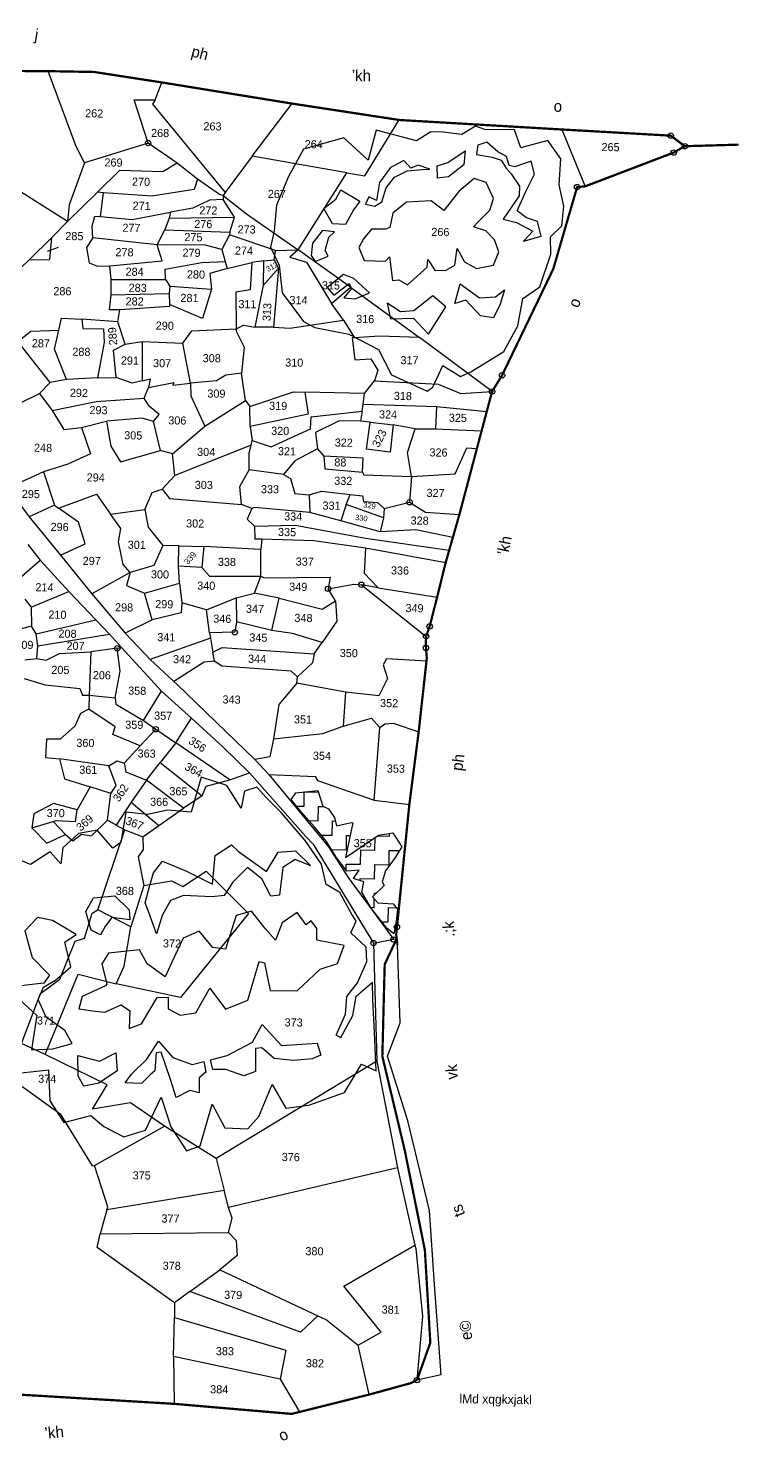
# Model space of a CAD drawing. Header units: metres. Extents: x 303618 to 307193, y 1938596 to 1940865.
# Drawn here: x 306427 to 307189, y 1939102 to 1940613 of the extents above; entities that cross this region are included whole.
import ezdxf

# ---------------------------------------------------------------- set-up
doc = ezdxf.new("R2010")
doc.units = ezdxf.units.M
doc.linetypes.add('DASHDOT', pattern=[1, 0.5, -0.25, 0, -0.25])
doc.linetypes.add('DIVIDE', pattern=[1.25, 0.5, -0.25, 0, -0.25, 0, -0.25])
for name, color, linetype in [('OFF', 1, 'Continuous'), ('POLY_HATCH', 12, 'Continuous'), ('POLY_PARCEL', 6, 'Continuous'), ('POLY_ROAD', 30, 'Continuous'), ('POLY_WATER', 4, 'Continuous'), ('SYM_ARROW', 1, 'Continuous'), ('SYM_STONE', 1, 'Continuous'), ('TEXT_MAPOUT', 7, 'Continuous'), ('TEXT_PARCEL', 7, 'Continuous'), ('V_BOUND_LINE', 7, 'Continuous'), ('V_BOUND_STREAM_LINE', 7, 'DASHDOT'), ('V_DIVIDE_LINE', 7, 'DIVIDE')]:
    doc.layers.add(name, color=color, linetype=linetype)
doc.styles.add('TEXT_MAP', font='')
doc.styles.get('TEXT_MAP').set_extended_font_data('Kruti Dev 050')
doc.dimstyles.get("Standard").update_dxf_attribs({"dimtxt": 0.18, "dimasz": 0.18, "dimexe": 0.18, "dimexo": 0.0625, "dimgap": 0.09, "dimtad": 0, "dimtih": 1, "dimtoh": 1, "dimdec": 4, "dimzin": 0, "dimdsep": 46, "dimtxsty": 'Standard', "dimcen": 0.09, "dimadec": 0, "dimazin": 0, "dimtfac": 1, "dimtdec": 4, "dimtofl": 0, "dimtmove": 0, "dimatfit": 3, "dimfxl": 1, "dimtolj": 1, "dimtzin": 0, "dimarcsym": 0})

# ---------------------------------------------------------------- blocks, each defined once
blk = doc.blocks.new('STONE')
blk.add_circle((0, 0), 0.851)
blk = doc.blocks.new('TEXTARROW')
blk.add_leader([(0, 0), (8.7, 0)], dimstyle='Standard', override={"dimtxt": 2.5, "dimasz": 2.5, "dimexe": 1.25, "dimexo": 0.625, "dimgap": 0.625, "dimtad": 1, "dimtih": 0, "dimtoh": 0, "dimzin": 8, "dimcen": 2.5, "dimtofl": 1})
blk = doc.blocks.new('10')
at = {"layer": 'POLY_HATCH'}
h = blk.add_hatch(dxfattribs=at)
h.set_pattern_fill('ZIGZAG', color=256, style=0)
h.set_pattern_definition([(0, (0, 0), (3.175, 3.175), [3.175, -3.175]), (90, (3.175, 0), (-3.175, 3.175), [3.175, -3.175])])
h.paths.add_polyline_path([(674.29, 296.78), (676.68, 293.71), (679.4, 293.99), (678.2, 292.11), (680.5, 291.38), (680.07, 289.14), (682.22, 285.62), (685.74, 281.22), (687.28, 279.96), (687.77, 282.73), (688.08, 285.48), (687.11, 286.59), (683.65, 286.78), (682.45, 288.13), (685.05, 290.67), (684.59, 291.49), (685.25, 293.9), (687.38, 296.92), (688.82, 299.28), (686.76, 302.35), (683.62, 301.83), (676.35, 296.74), (677.87, 304.48), (677.59, 304.53), (674.22, 303.74), (673.81, 305.63), (672.4, 307.51), (671.14, 308.06), (669.97, 311.58), (665.09, 310.95), (664.32, 309.77), (664.13, 309.43), (666.25, 306.83), (669.36, 303.46), (672.08, 300.27)])
at = {"layer": 'OFF'}
for points in [[(682.83, 277.84), (687.24, 278.74)], [(687.24, 278.74), (687.96, 278.9)], [(699.19, 182.18), (693.83, 180.95)]]:
    blk.add_lwpolyline(points, dxfattribs=at)
at = {"layer": 'POLY_HATCH'}
for points in [[(693.04, 458.14), (689.86, 456.09), (680.94, 458.34), (679.25, 451.63), (673.73, 456.55), (664.83, 453.88), (661.56, 447.77), (659.01, 441.39), (658.58, 435.55), (657.82, 432.01), (659.77, 428.01), (660.53, 421.9), (665.39, 415.6), (667.87, 414.31), (675.45, 412.95), (682.09, 409.62), (685.04, 404.03), (693.07, 400.57), (694.3, 401.46), (696.45, 406.25), (700.38, 403.9), (702.66, 404.99), (709.91, 409.58), (712.98, 415.3), (714.01, 421.41), (717.74, 424.08), (720.09, 431.32), (719.99, 435.18), (722.47, 437.66), (722.84, 441.99), (721.75, 446.78), (721.98, 452.56), (719.03, 456.55), (713.11, 454.87), (711.63, 458.8), (705.04, 458.77), (702.96, 459.53), (699.95, 457.64), (695.82, 458.07)], [(713.99, 434.16), (717.87, 435.3), (717.02, 438.52), (714.6, 439.32), (712.47, 440.88), (714.23, 445), (716.17, 449.03), (715.46, 451.91), (711.81, 450.64), (710.53, 450.87), (709.91, 452.91), (707.97, 453.9), (705.55, 456.03), (703.52, 455.32), (703.28, 453.19), (706.74, 452.67), (708.78, 452.06), (709.87, 450.3), (711.05, 449.03), (712.9, 446.33), (712.85, 444.2), (709.39, 438.94), (712.38, 438.23), (716.03, 436.39)], [(692.91, 449.82), (690.35, 450.67), (688.74, 450.01), (687.18, 451.67), (684.19, 450.1), (681.78, 446.74), (681.16, 442.72), (679.5, 443.52), (678.79, 441.87), (680.83, 441.44), (682.39, 442.44), (683.29, 445.51), (685.14, 447.93), (687.94, 449.39), (691.21, 449.72)], [(700.73, 454.03), (700.45, 450.91), (697.13, 448.16), (694.71, 447.83), (694.57, 450.62), (696.89, 451.33)], [(696.16, 440.72), (693.31, 442.82), (687.85, 442.42), (684.83, 439.95), (684.25, 436.73), (683.28, 436.36), (680.14, 436.34), (678.46, 434.15), (677.45, 432.23), (678.62, 429.37), (683.42, 429.23), (684.27, 430.24), (685, 425), (686.37, 425.14), (688.33, 424.06), (692.66, 428.03), (692.79, 429.74), (694.4, 427.39), (696.75, 427.37), (698.79, 428.62), (699.28, 432.27), (700.92, 429.37), (703.59, 427.89), (707.37, 428.74), (708.49, 431.72), (707.53, 434.35), (705.61, 436.3), (702.82, 437.15), (703.91, 438.35), (706.38, 440.9), (707.19, 443.49), (705.47, 447.02), (702.84, 447.87), (699.42, 444.97)], [(671.51, 437.37), (669.52, 440.78), (672.17, 442.86), (673.26, 444.99), (677.48, 442.49), (676.1, 440.55), (674.35, 437.28)], [(669.33, 435.85), (667.15, 433.01), (666.86, 430.27), (667.76, 428.99), (670.65, 430.17), (669.94, 431.45), (670.75, 434.43), (671.93, 435.62)], [(674.08, 426.19), (670.48, 423.26), (671.99, 421.55), (675.36, 424.16), (675.88, 423.07), (674.22, 421.03), (676.73, 420.8), (679.9, 422.17), (678.34, 423.54), (676.4, 425.29)], [(698.9, 420.11), (700.04, 424.47), (704.4, 421.44), (707.95, 421.67), (709.9, 423.24), (709, 420.06), (707.53, 416.99), (704.64, 417.41), (701.37, 420.87)], [(683.89, 419.97), (684.65, 416.47), (689.76, 416.66), (693.13, 413.2), (696.96, 419.31), (693.98, 421.72), (689.86, 418.36), (686.87, 418.03)], [(664.32, 309.77), (665.09, 310.95), (669.97, 311.58), (671.14, 308.06), (672.4, 307.51), (673.81, 305.63), (674.22, 303.74), (677.59, 304.53), (677.87, 304.48), (676.35, 296.74), (683.62, 301.83), (686.76, 302.35), (688.82, 299.28), (687.38, 296.92), (685.25, 293.9), (684.59, 291.49), (685.05, 290.67), (682.45, 288.13), (683.65, 286.78), (687.11, 286.59), (688.08, 285.48), (687.77, 282.73), (687.28, 279.96), (685.74, 281.22), (682.22, 285.62), (680.07, 289.14), (680.5, 291.38), (678.2, 292.11), (679.4, 293.99), (676.68, 293.71), (674.29, 296.78), (672.08, 300.27), (669.36, 303.46), (666.25, 306.83), (664.13, 309.43)], [(646.9, 290.44), (647.37, 296.76), (651.01, 299.22), (652.59, 297.76), (658.86, 293.37), (661.38, 297.76), (665.19, 298.05), (668.65, 294.83), (665.19, 296.18), (662.44, 294.36), (661.79, 288.21), (659.86, 287.92), (657.81, 291.73), (654.58, 294.24), (651.36, 290.91), (649.54, 287.92), (646.79, 287.63), (640.51, 287.8), (637.64, 286.69), (635.82, 283.35), (634.59, 279.19), (632.78, 284.17), (632.01, 286.1), (632.89, 289.68), (633.77, 292.78), (635.71, 295.41), (641.04, 293.25)], [(620.05, 279.87), (618.87, 283.97), (620.51, 287.02), (625.26, 287.54), (628.49, 284.44), (628.66, 282.27), (624.62, 282.68), (623.27, 280.87), (622.16, 278.82)], [(616.76, 278.82), (611.49, 281.86), (608.09, 282.45), (605.33, 279.46), (607.03, 273.55), (610.96, 269.74), (609.73, 267.93), (605.8, 267.4), (600.58, 266.52), (601.46, 264.35), (604.34, 264.3), (608.26, 260.72), (607.5, 255.51), (607.21, 253.11), (611.96, 253.4), (616.24, 254.63), (614.54, 257.5), (610.37, 260.37), (608.56, 264.3), (609.67, 267.05), (612.31, 268.63), (615.65, 271.62), (614.3, 277.06)], [(646.95, 251.42), (650.7, 252.41), (656.27, 255.51), (658.32, 259.44), (662.72, 254.81), (670.63, 255.45), (671.51, 252.82), (669.58, 251.94), (665.42, 251.53), (661.14, 251.94), (658.38, 254.22), (656.92, 254.05), (656.98, 248.95), (654.45, 247.96), (650.41, 249.31), (647.54, 249.25), (646.95, 251.42)], [(617.64, 247.37), (617.53, 251.94), (622.33, 250.77), (625.91, 252.7), (626.32, 248.66), (622.27, 245.91), (618.93, 245.15)]]:
    blk.add_lwpolyline(points, close=True, dxfattribs=at)
for points in [[(678.89, 282.68), (677.76, 284.41), (675.2, 288.97), (672.12, 290.72), (671.04, 295.2), (667.36, 300.43), (661.91, 306.55), (658.53, 309.85), (656.45, 312.08), (653.7, 311.19), (652.99, 307.37), (649.76, 312.37), (644.01, 314.12), (641.89, 306.37), (636.66, 306.7), (632.24, 305.7), (627.45, 306.11), (626.37, 299.39), (624.63, 298.1), (621.1, 302.06), (616.98, 301.29), (613.52, 298.06), (613.11, 294.46), (610.7, 297.09), (606.43, 294.24), (603.87, 295.24)], [(601.64, 247.55), (611.03, 248.7), (611.44, 241.83), (614.6, 237.05), (620.58, 238.72), (623.51, 236.31), (628, 234.05), (632.79, 235.57), (636.17, 242.95), (638.36, 236.46), (641.97, 231.15), (644.97, 232.3), (647.46, 241.61), (650.4, 236.38), (655.48, 236.2), (657.9, 238.98), (660.76, 246.14), (663.84, 240.91), (669, 241.69), (676.83, 244.62), (680.51, 250.96), (683.81, 249.51), (683.33, 258), (682.85, 265.24), (682.69, 269.13)], [(617.56, 262.32), (621.23, 261.86), (623.38, 261.7), (626.99, 263.33), (628.95, 262.08), (628.81, 258.09), (631.57, 259.19), (634.92, 265.1), (637.36, 265.23), (637.44, 262.64), (640.09, 261.22), (643.6, 261.78), (646.63, 267.32), (650.19, 262.74), (655.1, 264.75), (657.48, 273.39), (658.69, 273.1), (660, 266.97), (666.03, 267), (671.04, 271.9), (674.87, 273.21), (676.29, 277.19), (670.21, 278.29), (670.23, 280.94), (668.92, 282.57), (667.82, 281.69), (665.81, 284.39), (662.47, 282.06), (661.05, 278.18), (658.71, 280.78), (655.63, 284.55), (652.23, 283.51), (650.01, 276.04), (647.14, 276.34), (644.06, 279.95), (640.55, 278.37), (638.06, 272.99), (636.64, 269.7), (632.65, 272.51), (630.9, 275.59), (624.02, 274.81), (622.55, 272.43), (623.7, 267.91), (623.4, 267.51)], [(674.85, 257.32), (676.84, 262.01), (677.07, 265.87), (679.36, 268.98), (681.41, 273.72), (681.24, 276.94), (677.78, 280.04), (678.89, 282.68)], [(623.4, 267.51), (618.26, 265.05), (617.56, 262.32)], [(674.85, 257.32), (675.89, 256.81), (678.47, 261.73), (679.11, 266), (682.69, 269.13)], [(628.08, 246.08), (629.48, 247.96), (632.88, 251.35), (635.4, 255.4), (638.63, 251.82), (642.91, 250.36), (645.48, 251.04)], [(645.48, 251.04), (646.01, 248.66), (644.49, 247.37), (644.55, 244.04), (642.5, 244.56), (639.51, 242.98), (638.16, 246.9), (635.99, 252.94), (635.99, 252.94), (634.93, 252.82), (634.64, 248.78), (633.65, 247.9), (631.71, 245.97), (629.78, 246.03), (628.08, 246.08)]]:
    blk.add_lwpolyline(points, dxfattribs=at)
at = {"layer": 'POLY_PARCEL'}
for points in [[(616.23, 450.17), (614.33, 453.79), (607.91, 470.4)], [(631.72, 464.38), (633.15, 468.25)], [(630.3, 454.76), (627.09, 464.28), (631.72, 464.38)], [(631.72, 464.38), (631.15, 463.41), (647.54, 443.98)], [(653.42, 452.13), (662.2, 463.95)], [(674.5, 448.72), (678.52, 448.14), (686.01, 460.65)], [(722.17, 459.04), (727.5, 446.49)], [(630.3, 454.76), (616.23, 450.17)], [(636.84, 450.36), (630.3, 454.76)], [(653.42, 452.13), (647.54, 443.98)], [(674.5, 448.72), (653.42, 452.13)], [(612.63, 437.08), (590.37, 450.66), (576.26, 447.38)], [(616.23, 450.17), (612.96, 440.81), (612.63, 437.08)], [(636.84, 450.36), (633.68, 448.4), (624.03, 448.58), (619.19, 443.67)], [(641.39, 446.91), (636.84, 450.36)], [(663.92, 431.53), (674.5, 448.72)], [(641.39, 446.91), (640.65, 444.6), (631.3, 442.97), (620.57, 443.59)], [(647.11, 443.37), (646.33, 443.52), (641.39, 446.91)], [(619.19, 443.67), (612.63, 437.08)], [(620.57, 443.59), (619.19, 443.67)], [(619.96, 438.28), (620.57, 443.59)], [(647.12, 442.47), (644.08, 442.24), (640.41, 440.44), (635.47, 439.49)], [(647.54, 443.98), (647.11, 443.37)], [(647.11, 443.37), (647.12, 442.47)], [(647.11, 443.37), (652.38, 439.37), (663.92, 431.53)], [(649.69, 438.56), (647.12, 442.47)], [(619.96, 438.28), (626.96, 437.76), (635.47, 439.49)], [(635.47, 439.49), (635.17, 438.11)], [(612.63, 437.08), (609.24, 433.47)], [(618.29, 433.52), (618.13, 436.09), (618.66, 438.37), (619.96, 438.28)], [(635.17, 438.11), (634.29, 435.55)], [(635.17, 438.11), (649.69, 438.56)], [(648.69, 435.25), (649.69, 438.56)], [(609.24, 433.47), (604.24, 428.48)], [(604.24, 428.48), (608.81, 428.58), (609.24, 433.47)], [(618.29, 433.52), (616.97, 431.4), (617.59, 428.01), (619.4, 427.23), (622.18, 427.35)], [(632.59, 432.17), (618.29, 433.52)], [(632.59, 432.17), (634.29, 435.55)], [(634.29, 435.55), (648.69, 435.25)], [(648.63, 434.62), (647.01, 431.33)], [(648.69, 435.25), (648.63, 434.62)], [(658.92, 431.26), (648.63, 434.62)], [(622.18, 427.35), (633.78, 428.63), (632.59, 432.17)], [(647.01, 431.33), (643.27, 432.26), (632.59, 432.17)], [(647.01, 431.33), (647.8, 428.72)], [(658.66, 429.21), (658.92, 431.26)], [(658.92, 431.26), (663.92, 431.53)], [(663.92, 431.53), (662.1, 429.88), (665.87, 428.81), (671.49, 419.7)], [(675.7, 423.38), (663.92, 431.53)], [(595.62, 410.21), (594.64, 415.17), (596.3, 416.42), (596.54, 420.98), (604.24, 428.48)], [(622.48, 424.35), (622.18, 427.35)], [(634.57, 424.54), (634.5, 426.82), (642.62, 428.38), (647.8, 428.72)], [(648.22, 427.17), (644.41, 425.96), (644.85, 422.51)], [(647.8, 428.72), (648.22, 427.17)], [(648.22, 427.17), (653.69, 428.58)], [(653.69, 428.58), (653.39, 422.47), (650.25, 421.89), (650.42, 413.76)], [(656.34, 428.93), (653.69, 428.58)], [(656.34, 428.93), (658.66, 429.21)], [(656.36, 423.55), (656.34, 428.93)], [(656.36, 423.55), (659.61, 427.35)], [(658.66, 429.21), (659.61, 427.35)], [(659.61, 427.35), (658.71, 414.26)], [(622.48, 424.35), (634.57, 424.54)], [(622.54, 420.97), (622.48, 424.35)], [(634.57, 424.54), (635.57, 423.06)], [(654.63, 414.18), (656.36, 423.55)], [(671.49, 419.7), (675.7, 423.38)], [(675.7, 423.38), (691.17, 412.41)], [(624.5, 417.61), (622.26, 417.61), (622.54, 420.97)], [(622.54, 420.97), (635.41, 421.39)], [(635.57, 423.06), (635.41, 421.39)], [(635.41, 421.39), (635.52, 418.99)], [(644.85, 422.51), (642.92, 415.99), (635.52, 418.99)], [(635.57, 423.06), (644.85, 422.51)], [(624.1, 414.99), (624.5, 417.61)], [(635.52, 418.99), (635.54, 418.5), (624.5, 417.61)], [(674.22, 416.02), (671.49, 419.7)], [(611.06, 412.94), (611.61, 415.62), (616.11, 415.47)], [(624.1, 414.99), (616.11, 415.47)], [(616.11, 415.47), (616.34, 413.35), (620.96, 413.36), (621.18, 410.33), (619.78, 402.48)], [(625.8, 410.03), (624.1, 414.99)], [(650.42, 413.76), (652.08, 414.61), (654.63, 414.18)], [(658.71, 414.26), (654.63, 414.18)], [(658.71, 414.26), (662.36, 414.09), (674.22, 416.02)], [(674.22, 416.02), (676.7, 412.15)], [(601.99, 410.29), (604.82, 412.66), (611.06, 412.94)], [(612.92, 402.04), (610.15, 408.74), (611.06, 412.94)], [(638.66, 410.43), (640.57, 413.21), (650.42, 413.76)], [(650.42, 413.76), (650.43, 413.27), (652.27, 409.74), (651.71, 403.99)], [(676.7, 412.15), (676.21, 412.11), (676.89, 407.29), (680.42, 407.52), (682.01, 405.05), (681.31, 402.7)], [(691.17, 412.41), (682.26, 412.58), (676.7, 412.15)], [(707.46, 400.66), (691.17, 412.41)], [(609.28, 401.3), (601.99, 410.29)], [(623.89, 402.62), (623.26, 408.69), (625.8, 410.03)], [(625.8, 410.03), (629.56, 410.7)], [(629.56, 410.7), (638.66, 410.43)], [(629.56, 410.7), (629.69, 401.92)], [(640.43, 401.59), (638.66, 410.43)], [(612.92, 402.04), (609.28, 401.3)], [(619.78, 402.48), (612.92, 402.04)], [(619.78, 402.48), (623.89, 402.62)], [(629.69, 401.92), (627.53, 401.39), (623.89, 402.62)], [(629.69, 401.92), (631.49, 402.45), (631.17, 400.45)], [(631.17, 400.45), (636.73, 401.66), (636.5, 401.09), (640.43, 401.59)], [(651.71, 403.99), (648.29, 403.45), (646.23, 402.21), (640.43, 401.59)], [(640.43, 401.59), (640.55, 398.74), (643.74, 392.08)], [(652.69, 397.9), (651.71, 403.99)], [(679.16, 399.82), (681.31, 402.7)], [(681.31, 402.7), (695.49, 402.1), (700.49, 400.09), (707.46, 400.66)], [(601.34, 396.6), (602.89, 396.74), (606.95, 398.83)], [(606.95, 398.83), (609.28, 401.3)], [(606.95, 398.83), (609.78, 395.1)], [(630.2, 398.09), (631.17, 400.45)], [(653.69, 396.55), (663.32, 400), (665.87, 399.91)], [(665.87, 399.91), (666.69, 395.06), (653.85, 392.11)], [(679.16, 399.82), (665.87, 399.91)], [(678.88, 397.46), (679.16, 399.82)], [(609.78, 395.1), (619.59, 397.2), (630.2, 398.09)], [(632.38, 392.97), (633.62, 394.53), (631.31, 396.35), (630.2, 398.09)], [(643.74, 392.08), (652.69, 397.9)], [(652.69, 397.9), (653.69, 396.55)], [(653.85, 392.11), (653.69, 396.55)], [(654.36, 389.01), (658.57, 387.68), (667.23, 391.81), (667.36, 394.46), (678.66, 395.9)], [(678.66, 395.9), (678.36, 393.69)], [(678.66, 395.9), (678.88, 397.46)], [(678.88, 397.46), (695.17, 397.14)], [(695.17, 397.14), (695.03, 392.2)], [(695.17, 397.14), (706.33, 396.18)], [(609.78, 395.1), (612.44, 390.91), (616.35, 391.43)], [(616.35, 391.43), (621.88, 392.88)], [(632.38, 392.97), (629.85, 393.69), (621.88, 392.88)], [(621.88, 392.88), (622.96, 387.33), (625.15, 383.9), (633.98, 386.5)], [(633.98, 386.5), (632.38, 392.97)], [(636.64, 385.8), (643.74, 392.08)], [(653.85, 392.11), (654.36, 389.01)], [(678.36, 393.69), (673.56, 393.65), (668.38, 391.04), (668.89, 387.38)], [(680.48, 393.5), (678.36, 393.69)], [(685.56, 392.96), (684.98, 386.87), (679.75, 387.45), (680.48, 393.5)], [(680.48, 393.5), (685.56, 392.96)], [(690.49, 392.15), (685.56, 392.96)], [(689.82, 381.56), (688.85, 386.84), (690.49, 392.15)], [(690.49, 392.15), (695.03, 392.2)], [(695.03, 392.2), (705.25, 391.88)], [(616.35, 391.43), (618.46, 385.58), (613.47, 383.19), (608.06, 381.47)], [(654.1, 388.01), (654.36, 389.01)], [(636.64, 385.8), (633.98, 386.5)], [(637.24, 381), (636.64, 385.8)], [(654.1, 388.01), (637.24, 381)], [(653.78, 382.53), (653.66, 386.29), (654.1, 388.01)], [(668.89, 387.38), (663.85, 384.66), (661.41, 381.6)], [(668.89, 387.38), (670.3, 385.78)], [(678.93, 382.34), (679.03, 385.44), (670.3, 385.78)], [(670.3, 385.78), (670.53, 383.01), (678.93, 382.34)], [(689.82, 381.56), (699.55, 382.27), (702.04, 388.1), (704.27, 387.98)], [(608.06, 381.47), (600.22, 377.67)], [(608.06, 381.47), (610.65, 374.04)], [(634.5, 377.99), (637.24, 381)], [(652.14, 374.81), (651.7, 378.78), (653.78, 382.53)], [(661.41, 381.6), (653.78, 382.53)], [(661.41, 381.6), (662.99, 380.73), (663.94, 377.41), (667.13, 377.18)], [(678.93, 382.34), (679.23, 381.76), (689.82, 381.56)], [(689.82, 381.56), (689.49, 375.82)], [(611.54, 373.41), (619.93, 376.62), (623.07, 372.22)], [(630.7, 373.41), (632.25, 377.18), (634.5, 377.99)], [(634.5, 377.99), (636.18, 375.94), (652.14, 374.81)], [(667.13, 377.18), (669.87, 378.02), (676.24, 377.36)], [(667.13, 377.18), (667.37, 373.25)], [(675.39, 375.12), (676.24, 377.36)], [(676.24, 377.36), (679, 377.07), (679.24, 375.83), (682.32, 375.7), (683.83, 374.36)], [(610.65, 374.04), (605.03, 371.38)], [(610.65, 374.04), (611.54, 373.41)], [(612.1, 362.96), (617.53, 365.6), (616.01, 370.35), (611.54, 373.41)], [(623.07, 372.22), (630.7, 373.41)], [(630.7, 373.41), (631.53, 369.49), (634.84, 365.42)], [(654.47, 373.91), (652.14, 374.81)], [(654.47, 373.91), (653.46, 371.59), (655.1, 370.01)], [(667.37, 373.25), (655.02, 374.15), (654.47, 373.91)], [(674.25, 371.46), (667.37, 373.25)], [(675.39, 375.12), (674.25, 371.46)], [(683.7, 372.25), (675.39, 375.12)], [(683.83, 374.36), (683.7, 372.25)], [(683.83, 374.36), (689.49, 375.82)], [(689.49, 375.82), (693.06, 373.67), (700.57, 373.22)], [(627.65, 359.35), (626.06, 361.1), (624.96, 366.15), (625.42, 369.13), (623.07, 372.22)], [(655.1, 370.01), (664.15, 370.35), (679.79, 367.71), (698.42, 365.28)], [(683.02, 369.18), (674.25, 371.46)], [(683.7, 372.25), (683.02, 369.18)], [(655.1, 370.01), (655.23, 367.19), (656.74, 367.22)], [(656.74, 367.22), (656.6, 364.87)], [(656.74, 367.22), (668.34, 367.03), (679.84, 365.55)], [(699.19, 368.1), (690.95, 369.72), (683.02, 369.18)], [(634.84, 365.42), (632.86, 361.01), (627.65, 359.35)], [(638.36, 365.44), (634.84, 365.42)], [(638.36, 365.44), (643.94, 365.35)], [(638.36, 360.9), (638.36, 365.44)], [(643.94, 365.35), (643.54, 360.68)], [(656.6, 364.87), (643.94, 365.35)], [(656.68, 358.94), (656.6, 364.87)], [(679.84, 365.55), (679.6, 359.94), (682.79, 356.75)], [(679.84, 365.55), (697.68, 362.53)], [(601.87, 356.68), (607.61, 361.85)], [(638.64, 357.12), (638.36, 360.9)], [(643.54, 360.68), (638.36, 360.9)], [(643.54, 360.68), (645.26, 358.76), (656.68, 358.94)], [(627.65, 359.35), (619.17, 354.47)], [(627.65, 359.35), (626.86, 356.44), (630.92, 354.84)], [(655.28, 355.13), (656.68, 358.94)], [(656.68, 358.94), (657.39, 358.62), (672.06, 358.92), (671.65, 356.34)], [(605.72, 351.37), (614.08, 354.95)], [(630.92, 354.84), (638.64, 357.12)], [(632.65, 348.91), (630.92, 354.84)], [(638.64, 357.12), (639.17, 352.8)], [(651.24, 354.08), (655.28, 355.13)], [(660.84, 354.09), (655.28, 355.13)], [(671.65, 356.34), (677.34, 357.47), (679.02, 357.36)], [(673.36, 353.73), (671.65, 356.34)], [(679.02, 357.36), (693.56, 346.09)], [(682.79, 356.75), (679.02, 357.36)], [(682.79, 356.75), (695.89, 354.84)], [(604.36, 353.13), (605.72, 351.37)], [(605.72, 351.37), (605.88, 347.12)], [(639.17, 352.8), (639.09, 350.59), (632.65, 348.91)], [(644.67, 351.3), (639.17, 352.8)], [(644.67, 351.3), (651.24, 354.08)], [(645.44, 346.18), (644.67, 351.3)], [(651.24, 354.08), (651.37, 348.71)], [(659.29, 346.91), (660.84, 354.09)], [(660.84, 354.09), (670.42, 351.82), (673.36, 353.73)], [(673.36, 353.73), (673.68, 349.16), (670.52, 344.4)], [(606.97, 345.45), (620.14, 348.76)], [(632.65, 348.91), (626.69, 345.87)], [(651.37, 348.71), (651.07, 346.41), (645.44, 346.18)], [(659.29, 346.91), (651.37, 348.71)], [(605.88, 347.12), (599.35, 345.36)], [(606.97, 345.45), (605.88, 347.12)], [(607.35, 342.8), (606.97, 345.45)], [(607.35, 342.8), (623.25, 345.58)], [(645.65, 345.02), (632.38, 340.12)], [(645.44, 346.18), (645.65, 345.02)], [(645.65, 345.02), (646.21, 341.93)], [(670.52, 344.4), (663.88, 346.35), (659.29, 346.91)], [(607.17, 339.95), (607.35, 342.8)], [(625.01, 342.49), (619.17, 341.6)], [(624.72, 331.51), (625.7, 337.43), (625.01, 342.49)], [(625.01, 342.49), (625.95, 342.71)], [(646.21, 341.93), (648.3, 343.02), (668.74, 341.86)], [(646.67, 339.9), (646.21, 341.93)], [(668.74, 341.86), (668.42, 339.88), (665.13, 336.73)], [(668.74, 341.86), (670.52, 344.4)], [(604.48, 339.66), (607.17, 339.95)], [(607.17, 339.95), (609.25, 339.62), (612.19, 341.13), (619.17, 341.6)], [(619.17, 341.6), (618.9, 332.02)], [(646.67, 339.9), (644.33, 339.68), (637.67, 335.28)], [(665.13, 336.73), (663.69, 337.99), (648.32, 338.82), (646.67, 339.9)], [(693.72, 340.62), (684.85, 340.99), (684.11, 339.67), (685.14, 336.59), (683.21, 332.77), (675.8, 333.48)], [(665.01, 335.3), (665.13, 336.73)], [(604.42, 335.49), (609.09, 334.16), (616.85, 333.45), (617.45, 332), (618.9, 332.02)], [(631.09, 326.52), (634.94, 333.12)], [(665.01, 335.3), (661.03, 330.53), (660, 322.86)], [(675.8, 333.48), (665.01, 335.3)], [(675.8, 333.48), (675.41, 325.92)], [(618.9, 332.02), (618.87, 328.88)], [(618.9, 332.02), (624.72, 331.51)], [(624.72, 331.51), (624.83, 330.06), (631.09, 326.52)], [(618.87, 328.88), (617.02, 327.92), (615.84, 325.05), (612.61, 322.13), (609.6, 322.11), (609.4, 318.04), (612.54, 317.79)], [(630.4, 320.89), (624.31, 323.36), (624.78, 325.03), (618.87, 328.88)], [(631.09, 326.52), (633.81, 324.65)], [(638.33, 321.69), (641.69, 327.22)], [(675.41, 325.92), (681.66, 327.79), (683.58, 325.71)], [(683.58, 325.71), (684.67, 326.58), (686.54, 326.76), (692.21, 324.91)], [(633.81, 324.65), (630.4, 320.89)], [(633.81, 324.65), (638.33, 321.69)], [(660, 322.86), (670.89, 324.21), (675.41, 325.92)], [(682.55, 309.54), (683.58, 325.71)], [(626.9, 317.04), (630.4, 320.89)], [(638.33, 321.69), (634.92, 317.3)], [(650.44, 313.61), (638.33, 321.69)], [(660, 322.86), (659.23, 318.88), (655.88, 318.2)], [(623.49, 316.39), (612.54, 317.79)], [(612.54, 317.79), (613.68, 313.36), (619.41, 311.65)], [(623.49, 316.39), (625.32, 317.5), (626.9, 317.04)], [(626.9, 317.04), (627.28, 315.1), (631.94, 313.34)], [(631.94, 313.34), (634.92, 317.3)], [(634.92, 317.3), (644.35, 309.98)], [(624, 310.27), (625.18, 312.03), (623.49, 316.39)], [(644.35, 309.98), (645.18, 312.18), (650.44, 313.61)], [(650.44, 313.61), (654.77, 315.22)], [(659.04, 314.98), (669.39, 314.64), (669.92, 313.8), (682.55, 309.54)], [(619.41, 311.65), (616.62, 306.5)], [(624, 310.27), (619.41, 311.65)], [(631.94, 313.34), (628.59, 308.35)], [(640.23, 307.24), (631.94, 313.34)], [(616.62, 306.5), (611.29, 307.82), (606.99, 305.48), (606.61, 302.34)], [(623.38, 304.3), (624, 310.27)], [(628.59, 308.35), (625.34, 303.23)], [(628.59, 308.35), (634.81, 303.25)], [(644.35, 309.98), (640.23, 307.24)], [(682.55, 309.54), (690.36, 308.75)], [(611.29, 303.88), (611.94, 304.1), (616.29, 303.9), (616.62, 306.5)], [(614.08, 301.03), (615.75, 299.58), (617.63, 301.14), (619.83, 300.8), (623.38, 304.3)], [(625.34, 303.23), (623.38, 304.3)], [(634.81, 303.25), (640.23, 307.24)], [(606.61, 302.34), (611.29, 303.88)], [(606.61, 302.34), (609.94, 299.02), (614.08, 301.03)], [(614.08, 301.03), (611.29, 303.88)], [(621.53, 284.39), (627.26, 302.21)], [(625.34, 303.23), (627.26, 302.21)], [(627.26, 302.21), (631.27, 300.74)], [(631.27, 300.74), (634.81, 303.25)], [(631.27, 300.74), (631.38, 297.93), (630.27, 296.24), (631.63, 289.94)], [(631.63, 289.94), (637.76, 291.03), (640.32, 289.8), (645.47, 293.3), (655.01, 283.99), (640.1, 265.18), (625.77, 268)], [(631.63, 289.94), (628.86, 280.72)], [(604.96, 254.44), (609.03, 265.62), (613.3, 268.85), (616.57, 277.31), (618.65, 278.05), (620.22, 283.59), (621.53, 284.39)], [(628.86, 280.72), (621.53, 284.39)], [(625.77, 268), (627.53, 271.95), (628.86, 280.72)], [(610.28, 252.13), (617.34, 270.01), (625.77, 268)], [(610.28, 252.13), (604.96, 254.44)], [(636.99, 236.54), (629.36, 241.66), (620.9, 240.12), (624.14, 245.54), (610.28, 252.13)], [(683.93, 251.63), (648.54, 229.52)], [(579.53, 249.99), (583, 243.2), (603.26, 246.27), (613.75, 238.94), (621.02, 227.5), (621.54, 227.63)], [(621.54, 227.63), (636.99, 236.54)], [(648.54, 229.52), (636.99, 236.54)], [(648.54, 229.52), (650.46, 222.44)], [(624.42, 217.83), (624.65, 218.44), (621.54, 227.63)], [(688.84, 228.02), (651.45, 218.66)], [(650.46, 222.44), (624.42, 217.83)], [(651.45, 218.66), (650.46, 222.44)], [(624.42, 217.83), (623.04, 212.48)], [(651.55, 213.15), (652.29, 216.33), (651.45, 218.66)], [(639.72, 197.36), (622.37, 209.43), (623.04, 212.48)], [(623.04, 212.48), (651.55, 213.15)], [(651.55, 213.15), (653.22, 211.36), (653.48, 208.03), (649.72, 204.86)], [(680.68, 188.5), (685.7, 191.47), (677.3, 201.59), (692.91, 210.93)], [(643.11, 199.92), (649.72, 204.86)], [(649.72, 204.86), (671.61, 194.9)], [(643.11, 199.92), (639.72, 197.36)], [(671.61, 194.9), (667.81, 191.21), (643.11, 199.92)], [(639.72, 197.36), (639.75, 194.14)], [(671.61, 194.9), (673.52, 194.03), (680.68, 188.5)], [(639.68, 185.48), (639.75, 194.14)], [(639.75, 194.14), (664.6, 187.17), (663.41, 180.73)], [(683.26, 177.6), (680.68, 188.5)], [(639.68, 185.48), (639.97, 174.94)], [(663.41, 180.73), (639.68, 185.48)], [(663.41, 180.73), (667.87, 173.53)]]:
    blk.add_lwpolyline(points, dxfattribs=at)
at = {"layer": 'POLY_ROAD'}
for points in [[(600.22, 377.67), (605.03, 371.38)], [(605.03, 371.38), (605.3, 371.03), (612.1, 362.96)], [(604.79, 365.27), (607.61, 361.85)], [(607.61, 361.85), (614.08, 354.95)], [(612.1, 362.96), (619.17, 354.47)], [(614.08, 354.95), (620.14, 348.76)], [(619.17, 354.47), (626.69, 345.87)], [(620.14, 348.76), (623.25, 345.58)], [(623.25, 345.58), (625.95, 342.71)], [(626.69, 345.87), (632.38, 340.12)], [(625.95, 342.71), (634.94, 333.12)], [(632.38, 340.12), (637.67, 335.28)], [(634.94, 333.12), (641.69, 327.22)], [(637.67, 335.28), (638.33, 334.68), (655.88, 318.2)], [(641.69, 327.22), (648.76, 320.91), (654.77, 315.22)], [(655.88, 318.2), (659.04, 314.98)], [(654.77, 315.22), (667.45, 301.33), (669.09, 299.63), (682.83, 277.84)], [(659.04, 314.98), (672.53, 299.06), (676.99, 292.36), (687.24, 278.74)]]:
    blk.add_lwpolyline(points, dxfattribs=at)
at = {"layer": 'POLY_WATER'}
for points in [[(682.83, 277.84), (683.93, 251.63)], [(699.19, 182.18), (697.44, 202.23), (696.1, 218.66), (690.97, 238.5), (686.32, 252.78), (688.96, 260.22), (688.16, 277.52)], [(683.93, 251.63), (688.84, 228.02)], [(688.84, 228.02), (692.91, 210.93)], [(692.91, 210.93), (693.2, 210.18), (694.9, 195.09), (693.83, 180.95)]]:
    blk.add_lwpolyline(points, dxfattribs=at)
at = {"layer": 'V_BOUND_LINE', "const_width": 0.5}
for points in [[(607.91, 470.4), (574.37, 470.11), (564.08, 470.46)], [(633.15, 468.25), (618.11, 470.36), (607.91, 470.4)], [(662.2, 463.95), (633.15, 468.25)], [(686.01, 460.65), (662.2, 463.95)], [(722.17, 459.04), (686.01, 460.65)], [(727.5, 446.49), (747.06, 454.27), (749.51, 455.71), (746.34, 458.01), (722.17, 459.04)], [(707.46, 400.66), (709.62, 404.27), (720.68, 428.08), (725.71, 446.3), (727.5, 446.49)], [(706.33, 396.18), (707.46, 400.66)], [(705.25, 391.88), (706.33, 396.18)], [(704.27, 387.98), (705.25, 391.88)], [(700.57, 373.22), (704.27, 387.98)], [(699.19, 368.1), (700.57, 373.22)], [(698.42, 365.28), (699.19, 368.1)], [(697.68, 362.53), (698.42, 365.28)], [(695.89, 354.84), (697.68, 362.53)], [(693.56, 346.09), (694.32, 348.31), (695.89, 354.84)], [(693.72, 340.62), (693.78, 341.2), (693.52, 344.16), (693.56, 346.09)], [(692.21, 324.91), (693.72, 340.62)], [(690.36, 308.75), (692.21, 324.91)], [(688.24, 284.35), (690.36, 308.75)], [(688.24, 284.35), (687.84, 279.73), (687.96, 278.9)], [(687.96, 278.9), (688.16, 277.52)], [(693.83, 180.95), (692.57, 180.3), (683.26, 177.6)], [(639.97, 174.94), (583.83, 177.5), (580.4, 175.8), (565.92, 173.41)], [(683.26, 177.6), (667.87, 173.53)], [(667.87, 173.53), (666.12, 173.07), (639.97, 174.94)]]:
    blk.add_lwpolyline(points, dxfattribs=at)
at = {"layer": 'V_BOUND_STREAM_LINE', "ltscale": 10, "const_width": 0.5}
blk.add_lwpolyline([(693.83, 180.95), (696.68, 189.29), (695.18, 209.88), (690.4, 231.97), (685.14, 252.74), (685.38, 273.15), (687.96, 278.9)], dxfattribs=at)
at = {"layer": 'V_DIVIDE_LINE', "ltscale": 10, "const_width": 0.5}
blk.add_lwpolyline([(749.51, 455.71), (761.46, 456.22)], dxfattribs=at)
at = {"layer": 'SYM_ARROW', "xscale": 0.3, "yscale": 0.3, "zscale": 0.3, "rotation": 201.0738239264243}
blk.add_blockref('TEXTARROW', (610.61, 431.32), dxfattribs=at)
at = {"layer": 'SYM_STONE', "ltscale": 10, "xscale": 0.7, "yscale": 0.7, "zscale": 0.7}
for p in [(746.34, 458.01), (747.06, 454.27), (749.51, 455.71), (725.71, 446.3)]:
    blk.add_blockref('STONE', p, dxfattribs=at)
at = {"layer": 'SYM_STONE', "xscale": 0.7, "yscale": 0.7, "zscale": 0.7}
for p in [(630.3, 454.76), (709.62, 404.27), (707.46, 400.66), (689.49, 375.82), (679.02, 357.36), (671.65, 356.34), (694.32, 348.31), (651.07, 346.41), (693.56, 346.09), (625.01, 342.49), (693.57, 343.54), (633.81, 324.65), (687.27, 278.7), (687.99, 281.49), (682.83, 277.84), (693.83, 180.95)]:
    blk.add_blockref('STONE', p, dxfattribs=at)
at = {"layer": 'TEXT_MAPOUT', "ltscale": 10, "style": 'TEXT_MAP'}
for s, rotation, p in [('j', 352.1562, (604.66, 477.31)), ('ph', 345.9802, (639.43, 474.15)), ('o', 71.544, (726.38, 419.35)), ('’kh', 79.3677, (711.51, 364.19)), ('ph', 83.282, (702.01, 316.24)), ('.;k', 94.0905, (700.84, 279.5)), ('vk', 94.0905, (701.96, 247.9)), ('ts', 111.8255, (704.07, 217.93)), ('e©', 95.7175, (705.98, 190.13)), ('’kh', 6.3325, (611.43, 166.78)), ('o', 30.9329, (664.12, 166.84))]:
    blk.add_text(s, height=2.5, rotation=rotation, dxfattribs=at).set_placement(p)
for s, height, p in [('’kh', 2.5, (675.31, 469.14)), ('o', 2.5, (720.26, 462.96)), ('lMd xqgkxjakl', 2, (703.34, 175.96))]:
    blk.add_text(s, height=height, dxfattribs=at).set_placement(p)
at = {"layer": 'TEXT_PARCEL', "style": 'TEXT_MAP'}
for s, p in [('262', (616.22, 460.27)), ('268', (630.93, 456.12)), ('263', (642.53, 457.76)), ('264', (665.07, 454.09)), ('265', (731.01, 454.38)), ('269', (620.66, 449.43)), ('270', (626.84, 445.24)), ('267', (657.04, 442.94)), ('271', (627.05, 439.9)), ('272', (641.87, 439.08)), ('277', (624.85, 434.98)), ('276', (640.79, 436.04)), ('273', (650.43, 434.98)), ('266', (693.47, 435.01)), ('285', (612.2, 432.97)), ('275', (638.64, 433.1)), ('278', (623.38, 429.54)), ('279', (638.27, 429.64)), ('274', (649.91, 430.27)), ('284', (625.69, 425.24)), ('280', (639.32, 424.82)), ('283', (626.42, 421.68)), ('315', (669.33, 422.82)), ('286', (609.71, 420.69)), ('282', (625.79, 418.65)), ('281', (637.95, 419.59)), ('314', (662.17, 419.44)), ('311', (650.84, 418.39)), ('316', (677.05, 415.46)), ('290', (632.56, 413.36)), ('287', (605.09, 409.07)), ('288', (614.11, 407.29)), ('308', (643.08, 406.29)), ('317', (687.01, 406.45)), ('291', (624.91, 405.51)), ('307', (632.07, 405.03)), ('310', (661.42, 405.56)), ('292', (613.69, 398.18)), ('309', (644.23, 398.44)), ('318', (685.65, 398.49)), ('293', (618.09, 394.41)), ('319', (657.99, 395.91)), ('324', (682.42, 394.34)), ('325', (697.93, 393.81)), ('306', (635.63, 392.36)), ('320', (658.51, 390.36)), ('305', (625.88, 388.91)), ('322', (672.67, 387.95)), ('248', (605.9, 385.86)), ('304', (642.13, 385.45)), ('321', (660.09, 385.85)), ('326', (693.74, 386.06)), ('88', (672.64, 383.55)), ('294', (617.69, 379.45)), ('303', (641.71, 378.12)), ('332', (672.67, 379.47)), ('295', (603.32, 375.57)), ('333', (656.42, 377.37)), ('327', (693.21, 377.06)), ('334', (661.66, 371.4)), ('331', (670.15, 373.92)), ('296', (609.82, 368.35)), ('302', (639.91, 369.54)), ('328', (689.76, 370.88)), ('335', (660.35, 367.92)), ('301', (627.01, 364.62)), ('297', (617.06, 360.91)), ('338', (647.08, 361.11)), ('337', (664.37, 361.42)), ('336', (685.55, 359.74)), ('300', (632.26, 358.13)), ('340', (642.57, 355.76)), ('349', (663, 355.81)), ('214', (606.64, 354.9)), ('298', (624.39, 350.7)), ('299', (633.3, 351.53)), ('347', (653.46, 350.78)), ('349', (688.89, 351.42)), ('210', (609.6, 348.87)), ('346', (646.23, 348.48)), ('348', (664.26, 348.9)), ('208', (611.9, 344.68)), ('341', (633.86, 344.19)), ('345', (654.3, 344.4)), ('209', (602.36, 342.07)), ('207', (613.73, 342.01)), ('350', (674.43, 341.25)), ('342', (637.42, 339.37)), ('344', (654.09, 339.68)), ('205', (610.43, 336.62)), ('206', (619.66, 335.57)), ('358', (627.56, 332.24)), ('343', (648.54, 330.57)), ('352', (683.55, 330.26)), ('359', (627.01, 324.67)), ('357', (633.4, 326.77)), ('351', (664.47, 326.38)), ('360', (616.21, 320.49)), ('363', (629.84, 318.32)), ('354', (668.79, 318.36)), ('353', (685.25, 315.74)), ('361', (616.94, 314.52)), ('365', (637.02, 310.04)), ('366', (632.77, 307.64)), ('370', (609.84, 304.82)), ('355', (678.12, 299.09)), ('368', (625.43, 287.75)), ('372', (636.07, 276.24)), ('371', (608.33, 258.73)), ('373', (663.33, 259.07)), ('374', (608.77, 245.8)), ('376', (663.11, 229.19)), ('375', (630.05, 224.65)), ('377', (636.58, 215.16)), ('380', (668.66, 208.35)), ('378', (637, 204.69)), ('379', (650.74, 198.41)), ('381', (685.77, 195.63)), ('383', (649.08, 185.89)), ('382', (669.11, 183.48)), ('384', (647.93, 177.4))]:
    blk.add_text(s, height=1.8, dxfattribs=at).set_placement(p)
for s, height, rotation, p in [('312', 1.2, 29.0269, (657.27, 426.49)), ('313', 1.8, 87.2708, (658.02, 415.56)), ('289', 1.8, 94.9754, (624.08, 409.83)), ('323', 1.8, 63.4088, (682.46, 387.73)), ('329', 1.2, 353.9978, (679.15, 374.51)), ('330', 1.2, 353.9978, (677.38, 371.72)), ('339', 1.337, 50.1623, (640.48, 361.19)), ('356', 1.8, 327.3398, (640.94, 321.72)), ('364', 1.8, 331.84, (640.15, 315.88)), ('362', 1.8, 56.991, (625.86, 308.24)), ('369', 1.8, 42.2606, (617.43, 301.63)), ('367', 1.8, 339.4587, (627.2, 303.55))]:
    blk.add_text(s, height=height, rotation=rotation, dxfattribs=at).set_placement(p)

msp = doc.modelspace()

# ---------------------------------------------------------------- block references
at = {"xscale": 4.818251491276722, "yscale": 4.818251491276722, "zscale": 4.818251491276722, "rotation": 359.2020097771601}
msp.add_blockref('10', (303488.3, 1938341.7), dxfattribs=at)

doc.saveas('drawing.dxf')
